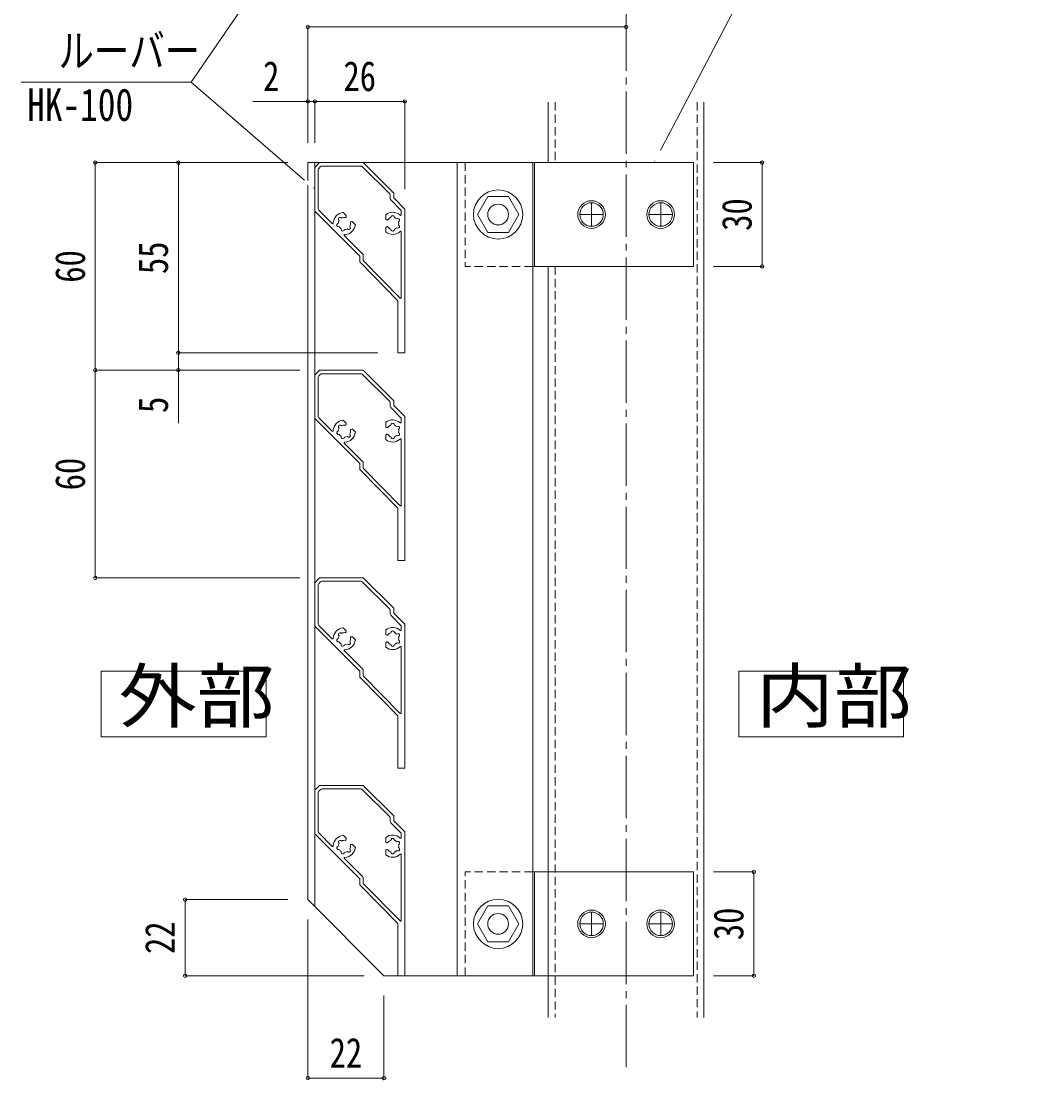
# Model space of a CAD drawing. Units: millimetres at full size; details may follow other scales. Extents: x -1603 to 1599, y -1129 to 1133.
# Drawn here: x 257 to 833, y 51 to 663 of the extents above; entities that cross this region are included whole.
import ezdxf
from ezdxf.enums import TextEntityAlignment as Align

# ---------------------------------------------------------------- set-up
doc = ezdxf.new("R2010")
doc.units = ezdxf.units.MM
doc.header["$LTSCALE"] = 4
doc.header["$PDMODE"] = 32
doc.header["$PDSIZE"] = 2
doc.linetypes.add('CHAIN2', pattern=[12, 9, -1, 1, -1])
doc.linetypes.add('DASHED1', pattern=[1.8, 1.2, -0.6])
for name, color, linetype, lineweight in [('0-0_0', 7, 'Continuous', 18), ('0-1_1手摺寸法', 3, 'Continuous', 18), ('0-3_2躯体隠れ', 6, 'DASHED1', 18), ('0-5_3中心線', 2, 'CHAIN2', 18), ('0-8_4アルミ', 6, 'Continuous', 18), ('0-9_6ﾊｯﾁﾝｸﾞ', 4, 'Continuous', 9), ('0-E_P4-12', 7, 'Continuous', 18)]:
    doc.layers.add(name, color=color, linetype=linetype, lineweight=lineweight)
doc.styles.add('ＭＳ ゴシック', font='')
doc.styles.get('ＭＳ ゴシック').set_extended_font_data('MS Gothic')

msp = doc.modelspace()

# ---------------------------------------------------------------- linework, layer by layer
at = {"layer": '0-0_0'}
for points in [[(426.893, 732.067), (355.374, 627.873), (257.115, 627.873)], [(623.178, 581.407), (685.804, 701.32), (926.972, 701.32)], [(426.893, 566.007), (355.374, 627.873), (257.115, 627.873)]]:
    msp.add_lwpolyline(points, dxfattribs=at)
at = {"layer": '0-1_1手摺寸法'}
for p, q in [((422.893, 592.907), (422.893, 659.797)), ((422.893, 659.797), (606.893, 659.797)), ((602.293, 659.797), (427.493, 659.797)), ((391.052, 616.78), (422.893, 616.78)), ((418.293, 616.78), (413.693, 616.78)), ((422.893, 592.907), (422.893, 616.78)), ((426.893, 616.78), (422.893, 616.78)), ((426.893, 592.907), (426.893, 616.78)), ((426.893, 616.78), (478.893, 616.78)), ((426.893, 592.907), (426.893, 616.78)), ((474.293, 616.78), (431.493, 616.78)), ((431.493, 616.78), (436.093, 616.78)), ((478.893, 566.078), (478.893, 616.78)), ((411.393, 581.407), (299.96, 581.407)), ((299.96, 461.407), (299.96, 581.407)), ((411.393, 581.407), (348.005, 581.407)), ((348.005, 471.407), (348.005, 581.407)), ((657.393, 581.407), (685.477, 581.407)), ((685.477, 521.407), (685.477, 581.407)), ((299.96, 576.807), (299.96, 466.007)), ((348.005, 576.807), (348.005, 476.007)), ((685.477, 576.807), (685.477, 526.007)), ((657.393, 521.407), (685.477, 521.407)), ((348.005, 476.007), (348.005, 480.607)), ((463.393, 471.407), (348.005, 471.407)), ((463.393, 471.407), (348.005, 471.407)), ((348.005, 471.407), (348.005, 461.407)), ((418.193, 461.407), (299.96, 461.407)), ((418.193, 461.407), (299.96, 461.407)), ((299.96, 341.407), (299.96, 461.407)), ((418.193, 461.407), (348.005, 461.407)), ((348.005, 430.732), (348.005, 461.407)), ((299.96, 456.807), (299.96, 346.007)), ((348.005, 456.807), (348.005, 452.207)), ((418.193, 341.407), (299.96, 341.407)), ((657.393, 171.407), (680.701, 171.407)), ((680.701, 111.407), (680.701, 171.407)), ((680.701, 166.807), (680.701, 116.007)), ((411.393, 155.407), (351.951, 155.407)), ((351.951, 111.407), (351.951, 155.407)), ((351.951, 150.807), (351.951, 116.007)), ((422.893, 143.907), (422.893, 52.254)), ((455.393, 111.407), (351.951, 111.407)), ((657.393, 111.407), (680.701, 111.407)), ((466.893, 99.907), (466.893, 52.254)), ((422.893, 52.254), (466.893, 52.254)), ((462.293, 52.254), (427.493, 52.254))]:
    msp.add_line(p, q, dxfattribs=at)
for points in [[(426.893, 616.78), (422.893, 616.78), (426.893, 616.78)], [(348.005, 471.407), (348.005, 461.407), (348.005, 471.407)]]:
    msp.add_lwpolyline(points, dxfattribs=at)
for p in [(422.893, 659.797), (606.893, 659.797), (422.893, 616.78), (426.893, 616.78), (478.893, 616.78), (299.96, 581.407), (348.005, 581.407), (685.477, 581.407), (685.477, 521.407), (348.005, 471.407), (299.96, 461.407), (348.005, 461.407), (299.96, 341.407), (680.701, 171.407), (351.951, 155.407), (351.951, 111.407), (680.701, 111.407), (422.893, 52.254), (466.893, 52.254)]:
    msp.add_point(p, dxfattribs=at)
at = {"layer": '0-3_2躯体隠れ'}
for p, q in [((565.893, 616.367), (565.893, 581.407)), ((647.893, 616.367), (647.893, 87.288)), ((565.893, 521.407), (565.893, 87.288))]:
    msp.add_line(p, q, dxfattribs=at)
at = {"layer": '0-5_3中心線'}
msp.add_line((606.893, 58.524), (606.893, 867.347), dxfattribs=at)
at = {"layer": '0-8_4アルミ'}
for p, q in [((561.893, 616.367), (561.893, 581.407)), ((651.893, 616.367), (651.893, 87.288)), ((422.893, 155.407), (422.893, 581.407)), ((552.893, 581.407), (422.893, 581.407)), ((426.893, 151.407), (426.893, 581.407)), ((426.893, 578.607), (429.693, 581.407)), ((429.693, 581.407), (454.893, 581.407)), ((454.893, 581.407), (472.493, 563.807)), ((509.143, 111.407), (509.143, 581.407)), ((552.893, 111.407), (552.893, 581.407)), ((552.893, 581.407), (645.893, 581.407)), ((553.893, 581.407), (553.893, 521.407)), ((645.893, 581.407), (645.893, 521.407)), ((426.893, 578.607), (426.893, 553.407)), ((428.893, 577.364), (428.893, 554.65)), ((428.893, 577.364), (428.893, 554.65)), ((429.186, 578.071), (430.228, 579.114)), ((430.228, 579.114), (429.186, 578.071)), ((430.935, 579.407), (453.65, 579.407)), ((453.65, 579.407), (430.935, 579.407)), ((470.493, 562.564), (470.493, 560.564)), ((470.493, 560.564), (470.493, 562.564)), ((470.786, 559.857), (476.893, 553.75)), ((476.893, 553.75), (470.786, 559.857)), ((452.893, 527.407), (426.893, 553.407)), ((429.186, 553.942), (436.92, 546.208)), ((436.92, 546.208), (429.186, 553.942)), ((443.281, 552.575), (445.017, 550.838)), ((467.893, 551.303), (467.893, 548.847)), ((476.893, 553.75), (476.893, 552.593)), ((476.893, 551.315), (476.893, 553.75)), ((478.893, 554.578), (478.893, 471.407)), ((436.92, 546.208), (436.94, 546.228)), ((444.989, 549.961), (445.121, 550.452)), ((447.732, 547.218), (448.224, 547.349)), ((450.346, 545.51), (448.61, 547.246)), ((448.671, 547.167), (448.68, 547.176)), ((467.893, 548.896), (467.896, 548.9)), ((468.533, 548.246), (468.093, 548.501)), ((443.991, 539.137), (454.6, 528.528)), ((467.893, 541.311), (467.893, 543.766)), ((468.533, 544.367), (468.093, 544.113)), ((476.893, 541.299), (476.893, 503.397)), ((452.893, 527.407), (452.893, 523.966)), ((454.893, 527.821), (454.893, 525.177)), ((454.893, 527.821), (454.893, 525.177)), ((452.893, 523.966), (474.893, 501.608)), ((455.079, 524.596), (476.255, 503.075)), ((552.893, 521.407), (645.893, 521.407)), ((561.893, 521.407), (561.893, 87.288)), ((474.893, 501.608), (474.893, 471.407)), ((474.893, 471.407), (478.893, 471.407)), ((478.791, 471.407), (478.893, 471.508)), ((426.893, 458.607), (429.693, 461.407)), ((429.186, 458.071), (430.228, 459.114)), ((430.228, 459.114), (429.186, 458.071)), ((429.693, 461.407), (454.893, 461.407)), ((430.935, 459.407), (453.65, 459.407)), ((453.65, 459.407), (430.935, 459.407)), ((454.893, 461.407), (472.493, 443.807)), ((426.893, 458.607), (426.893, 433.407)), ((428.893, 457.364), (428.893, 434.65)), ((428.893, 457.364), (428.893, 434.65)), ((470.493, 442.564), (470.493, 440.564)), ((470.493, 440.564), (470.493, 442.564)), ((470.786, 439.857), (476.893, 433.75)), ((476.893, 433.75), (470.786, 439.857)), ((478.893, 434.578), (478.893, 351.407)), ((452.893, 407.407), (426.893, 433.407)), ((429.186, 433.942), (436.92, 426.208)), ((436.92, 426.208), (429.186, 433.942)), ((443.281, 432.575), (445.017, 430.838)), ((444.989, 429.961), (445.121, 430.452)), ((467.893, 431.303), (467.893, 428.847)), ((467.893, 428.896), (467.896, 428.9)), ((468.533, 428.246), (468.093, 428.501)), ((476.893, 433.75), (476.893, 432.593)), ((476.893, 431.315), (476.893, 433.75)), ((436.92, 426.208), (436.94, 426.228)), ((447.732, 427.218), (448.224, 427.349)), ((450.346, 425.51), (448.61, 427.246)), ((448.671, 427.167), (448.68, 427.176)), ((467.893, 421.311), (467.893, 423.766)), ((468.533, 424.367), (468.093, 424.113)), ((443.991, 419.137), (454.6, 408.528)), ((476.893, 421.299), (476.893, 383.397)), ((452.893, 407.407), (452.893, 403.966)), ((452.893, 403.966), (474.893, 381.608)), ((454.893, 407.821), (454.893, 405.177)), ((454.893, 407.821), (454.893, 405.177)), ((455.079, 404.596), (476.255, 383.075)), ((474.893, 381.608), (474.893, 351.407)), ((474.893, 351.407), (478.893, 351.407)), ((478.791, 351.407), (478.893, 351.508)), ((426.893, 338.607), (429.693, 341.407)), ((426.893, 338.607), (426.893, 313.407)), ((428.893, 337.364), (428.893, 314.65)), ((428.893, 337.364), (428.893, 314.65)), ((429.186, 338.071), (430.228, 339.114)), ((430.228, 339.114), (429.186, 338.071)), ((429.693, 341.407), (454.893, 341.407)), ((430.935, 339.407), (453.65, 339.407)), ((453.65, 339.407), (430.935, 339.407)), ((454.893, 341.407), (472.493, 323.807)), ((470.493, 322.564), (470.493, 320.564)), ((470.493, 320.564), (470.493, 322.564)), ((470.786, 319.857), (476.893, 313.75)), ((476.893, 313.75), (470.786, 319.857)), ((452.893, 287.407), (426.893, 313.407)), ((429.186, 313.942), (436.92, 306.208)), ((436.92, 306.208), (429.186, 313.942)), ((443.281, 312.575), (445.017, 310.838)), ((476.893, 313.75), (476.893, 312.593)), ((476.893, 311.315), (476.893, 313.75)), ((478.893, 314.578), (478.893, 231.407)), ((436.92, 306.208), (436.94, 306.228)), ((444.989, 309.961), (445.121, 310.452)), ((447.732, 307.218), (448.224, 307.349)), ((450.346, 305.51), (448.61, 307.246)), ((448.671, 307.167), (448.68, 307.176)), ((467.893, 311.303), (467.893, 308.847)), ((467.893, 308.896), (467.896, 308.9)), ((468.533, 308.246), (468.093, 308.501)), ((467.893, 301.311), (467.893, 303.766)), ((468.533, 304.367), (468.093, 304.113)), ((476.893, 301.299), (476.893, 263.397)), ((443.991, 299.137), (454.6, 288.528)), ((454.893, 287.821), (454.893, 285.177)), ((454.893, 287.821), (454.893, 285.177)), ((452.893, 287.407), (452.893, 283.966)), ((452.893, 283.966), (474.893, 261.608)), ((455.079, 284.596), (476.255, 263.075)), ((474.893, 261.608), (474.893, 231.407)), ((474.893, 231.407), (478.893, 231.407)), ((478.791, 231.407), (478.893, 231.508)), ((426.893, 218.607), (429.693, 221.407)), ((429.693, 221.407), (454.893, 221.407)), ((454.893, 221.407), (472.493, 203.807)), ((426.893, 218.607), (426.893, 193.407)), ((428.893, 217.364), (428.893, 194.65)), ((428.893, 217.364), (428.893, 194.65)), ((429.186, 218.071), (430.228, 219.114)), ((430.228, 219.114), (429.186, 218.071)), ((430.935, 219.407), (453.65, 219.407)), ((453.65, 219.407), (430.935, 219.407)), ((470.493, 202.564), (470.493, 200.564)), ((470.493, 200.564), (470.493, 202.564)), ((470.786, 199.857), (476.893, 193.75)), ((476.893, 193.75), (470.786, 199.857)), ((452.893, 167.407), (426.893, 193.407)), ((429.186, 193.942), (436.92, 186.208)), ((436.92, 186.208), (429.186, 193.942)), ((443.281, 192.575), (445.017, 190.838)), ((444.989, 189.961), (445.121, 190.452)), ((467.893, 191.303), (467.893, 188.847)), ((476.893, 193.75), (476.893, 192.593)), ((476.893, 191.315), (476.893, 193.75)), ((478.893, 194.578), (478.893, 111.407)), ((436.92, 186.208), (436.94, 186.228)), ((447.732, 187.218), (448.224, 187.349)), ((450.346, 185.51), (448.61, 187.246)), ((448.671, 187.167), (448.68, 187.176)), ((467.893, 188.896), (467.896, 188.9)), ((467.893, 181.311), (467.893, 183.766)), ((468.533, 188.246), (468.093, 188.501)), ((468.533, 184.367), (468.093, 184.113)), ((443.991, 179.137), (454.6, 168.528)), ((476.893, 181.299), (476.893, 143.397)), ((552.893, 171.407), (645.893, 171.407)), ((553.893, 111.407), (553.893, 171.407)), ((645.893, 111.407), (645.893, 171.407)), ((452.893, 167.407), (452.893, 163.966)), ((454.893, 167.821), (454.893, 165.177)), ((454.893, 167.821), (454.893, 165.177)), ((452.893, 163.966), (474.893, 141.608)), ((455.079, 164.596), (476.255, 143.075)), ((422.893, 155.407), (466.893, 111.407)), ((474.893, 141.608), (474.893, 111.407)), ((552.893, 111.407), (466.893, 111.407)), ((474.893, 111.407), (478.893, 111.407)), ((478.791, 111.407), (478.893, 111.508)), ((552.893, 111.407), (645.893, 111.407))]:
    msp.add_line(p, q, dxfattribs=at)
at = {"layer": '0-8_4アルミ', "linetype": 'DASHED1'}
for p, q in [((513.893, 581.407), (513.893, 521.407)), ((552.893, 521.407), (513.893, 521.407)), ((513.893, 111.407), (513.893, 171.407)), ((552.893, 171.407), (513.893, 171.407))]:
    msp.add_line(p, q, dxfattribs=at)
at = {"layer": '0-8_4アルミ'}
for points in [[(454.357, 579.114), (470.2, 563.271), (454.357, 579.114)], [(472.493, 563.807), (472.493, 560.978), (478.893, 554.578)], [(454.357, 459.114), (470.2, 443.271), (454.357, 459.114)], [(472.493, 443.807), (472.493, 440.978), (478.893, 434.578)], [(454.357, 339.114), (470.2, 323.271), (454.357, 339.114)], [(472.493, 323.807), (472.493, 320.978), (478.893, 314.578)], [(454.357, 219.114), (470.2, 203.271), (454.357, 219.114)], [(472.493, 203.807), (472.493, 200.978), (478.893, 194.578)]]:
    msp.add_lwpolyline(points, dxfattribs=at)
for centre, radius, start, end in [((429.893, 577.364), 1, 135, 180), ((429.893, 577.364), 1, 135, 180), ((430.935, 578.407), 1, 90, 135), ((430.935, 578.407), 1, 90, 135), ((453.65, 578.407), 1, 45, 90), ((453.65, 578.407), 1, 45, 90), ((469.493, 562.564), 1, 0, 45), ((469.493, 562.564), 1, 0, 45), ((471.493, 560.564), 1, 180, 225), ((471.493, 560.564), 1, 180, 225), ((429.893, 554.65), 1, 180, 225), ((429.893, 554.65), 1, 180, 225), ((443.985, 546.214), 6.4, 96.318, 177.568), ((444.734, 550.556), 0.4, 345, 45), ((471.893, 546.307), 6.4, 47.432, 128.682), ((471.893, 549.807), 1, 351.787, 188.213), ((476.493, 551.315), 0.4, 227.432, 0), ((437.191, 546.502), 0.4, 225, 357.568), ((440.604, 545.308), 1, 96.787, 293.213), ((443.985, 546.214), 3.5, 151.426, 178.574), ((441.51, 548.688), 1, 36.787, 233.213), ((443.985, 546.214), 3.5, 80.887, 118.574), ((443.985, 546.214), 6.4, 272.432, 353.682), ((444.603, 550.064), 0.4, 260.887, 345), ((443.985, 546.214), 3.5, 331.426, 9.113), ((447.836, 546.831), 0.4, 105, 189.113), ((448.327, 546.963), 0.4, 45, 105), ((468.293, 548.847), 0.4, 180, 240), ((468.733, 548.593), 0.4, 240, 324.113), ((471.893, 546.307), 3.5, 106.426, 144.113), ((471.893, 546.307), 3.5, 46.426, 73.574), ((474.924, 548.057), 1, 291.787, 128.213), ((474.924, 544.557), 1, 231.787, 68.213), ((471.893, 546.307), 3.5, 346.426, 13.574), ((443.985, 546.214), 3.5, 211.426, 238.574), ((443.079, 542.833), 1, 156.787, 353.213), ((444.274, 539.42), 0.4, 92.432, 225), ((443.985, 546.214), 3.5, 271.426, 298.574), ((446.46, 543.739), 1, 216.787, 53.213), ((468.293, 543.766), 0.4, 120, 180), ((471.893, 546.307), 6.4, 231.318, 312.568), ((468.733, 544.021), 0.4, 35.887, 120), ((471.893, 546.307), 3.5, 215.887, 253.574), ((471.893, 542.807), 1, 171.787, 8.213), ((471.893, 546.307), 3.5, 286.426, 313.574), ((476.493, 541.299), 0.4, 0, 132.568), ((453.893, 527.821), 1, 0, 45), ((453.893, 527.821), 1, 0, 45), ((455.893, 525.177), 1, 180, 215.538), ((476.493, 503.397), 0.4, 215.538, 0), ((430.935, 458.407), 1, 90, 135), ((430.935, 458.407), 1, 90, 135), ((453.65, 458.407), 1, 45, 90), ((453.65, 458.407), 1, 45, 90), ((429.893, 457.364), 1, 135, 180), ((429.893, 457.364), 1, 135, 180), ((469.493, 442.564), 1, 0, 45), ((469.493, 442.564), 1, 0, 45), ((429.893, 434.65), 1, 180, 225), ((429.893, 434.65), 1, 180, 225), ((471.493, 440.564), 1, 180, 225), ((471.493, 440.564), 1, 180, 225), ((443.985, 426.214), 6.4, 96.318, 177.568), ((441.51, 428.688), 1, 36.787, 233.213), ((443.985, 426.214), 3.5, 80.887, 118.574), ((444.603, 430.064), 0.4, 260.887, 345), ((444.734, 430.556), 0.4, 345, 45), ((471.893, 426.307), 6.4, 47.432, 128.682), ((468.293, 428.847), 0.4, 180, 240), ((468.733, 428.593), 0.4, 240, 324.113), ((471.893, 426.307), 3.5, 106.426, 144.113), ((471.893, 429.807), 1, 351.787, 188.213), ((471.893, 426.307), 3.5, 46.426, 73.574), ((474.924, 428.057), 1, 291.787, 128.213), ((476.493, 431.315), 0.4, 227.432, 0), ((437.191, 426.502), 0.4, 225, 357.568), ((440.604, 425.308), 1, 96.787, 293.213), ((443.985, 426.214), 3.5, 151.426, 178.574), ((443.985, 426.214), 3.5, 211.426, 238.574), ((443.079, 422.833), 1, 156.787, 353.213), ((443.985, 426.214), 3.5, 271.426, 298.574), ((443.985, 426.214), 6.4, 272.432, 353.682), ((446.46, 423.739), 1, 216.787, 53.213), ((443.985, 426.214), 3.5, 331.426, 9.113), ((447.836, 426.831), 0.4, 105, 189.113), ((448.327, 426.963), 0.4, 45, 105), ((468.293, 423.766), 0.4, 120, 180), ((468.733, 424.021), 0.4, 35.887, 120), ((471.893, 426.307), 3.5, 215.887, 253.574), ((471.893, 422.807), 1, 171.787, 8.213), ((471.893, 426.307), 3.5, 286.426, 313.574), ((474.924, 424.557), 1, 231.787, 68.213), ((471.893, 426.307), 3.5, 346.426, 13.574), ((444.274, 419.42), 0.4, 92.432, 225), ((471.893, 426.307), 6.4, 231.318, 312.568), ((476.493, 421.299), 0.4, 0, 132.568), ((453.893, 407.821), 1, 0, 45), ((453.893, 407.821), 1, 0, 45), ((455.893, 405.177), 1, 180, 215.538), ((476.493, 383.397), 0.4, 215.538, 0), ((429.893, 337.364), 1, 135, 180), ((429.893, 337.364), 1, 135, 180), ((430.935, 338.407), 1, 90, 135), ((430.935, 338.407), 1, 90, 135), ((453.65, 338.407), 1, 45, 90), ((453.65, 338.407), 1, 45, 90), ((469.493, 322.564), 1, 0, 45), ((469.493, 322.564), 1, 0, 45), ((471.493, 320.564), 1, 180, 225), ((471.493, 320.564), 1, 180, 225), ((429.893, 314.65), 1, 180, 225), ((429.893, 314.65), 1, 180, 225), ((443.985, 306.214), 6.4, 96.318, 177.568), ((471.893, 306.307), 6.4, 47.432, 128.682), ((437.191, 306.502), 0.4, 225, 357.568), ((440.604, 305.308), 1, 96.787, 293.213), ((443.985, 306.214), 3.5, 151.426, 178.574), ((441.51, 308.688), 1, 36.787, 233.213), ((443.985, 306.214), 3.5, 80.887, 118.574), ((444.603, 310.064), 0.4, 260.887, 345), ((444.734, 310.556), 0.4, 345, 45), ((443.985, 306.214), 3.5, 331.426, 9.113), ((447.836, 306.831), 0.4, 105, 189.113), ((448.327, 306.963), 0.4, 45, 105), ((468.293, 308.847), 0.4, 180, 240), ((468.733, 308.593), 0.4, 240, 324.113), ((471.893, 306.307), 3.5, 106.426, 144.113), ((471.893, 309.807), 1, 351.787, 188.213), ((471.893, 306.307), 3.5, 46.426, 73.574), ((474.924, 308.057), 1, 291.787, 128.213), ((471.893, 306.307), 3.5, 346.426, 13.574), ((476.493, 311.315), 0.4, 227.432, 0), ((443.985, 306.214), 3.5, 211.426, 238.574), ((443.079, 302.833), 1, 156.787, 353.213), ((443.985, 306.214), 3.5, 271.426, 298.574), ((443.985, 306.214), 6.4, 272.432, 353.682), ((446.46, 303.739), 1, 216.787, 53.213), ((468.293, 303.766), 0.4, 120, 180), ((471.893, 306.307), 6.4, 231.318, 312.568), ((468.733, 304.021), 0.4, 35.887, 120), ((471.893, 306.307), 3.5, 215.887, 253.574), ((471.893, 302.807), 1, 171.787, 8.213), ((471.893, 306.307), 3.5, 286.426, 313.574), ((474.924, 304.557), 1, 231.787, 68.213), ((476.493, 301.299), 0.4, 0, 132.568), ((444.274, 299.42), 0.4, 92.432, 225), ((453.893, 287.821), 1, 0, 45), ((453.893, 287.821), 1, 0, 45), ((455.893, 285.177), 1, 180, 215.538), ((476.493, 263.397), 0.4, 215.538, 0), ((429.893, 217.364), 1, 135, 180), ((429.893, 217.364), 1, 135, 180), ((430.935, 218.407), 1, 90, 135), ((430.935, 218.407), 1, 90, 135), ((453.65, 218.407), 1, 45, 90), ((453.65, 218.407), 1, 45, 90), ((469.493, 202.564), 1, 0, 45), ((469.493, 202.564), 1, 0, 45), ((471.493, 200.564), 1, 180, 225), ((471.493, 200.564), 1, 180, 225), ((429.893, 194.65), 1, 180, 225), ((429.893, 194.65), 1, 180, 225), ((443.985, 186.214), 6.4, 96.318, 177.568), ((443.985, 186.214), 3.5, 80.887, 118.574), ((444.603, 190.064), 0.4, 260.887, 345), ((444.734, 190.556), 0.4, 345, 45), ((471.893, 186.307), 6.4, 47.432, 128.682), ((471.893, 189.807), 1, 351.787, 188.213), ((476.493, 191.315), 0.4, 227.432, 0), ((437.191, 186.502), 0.4, 225, 357.568), ((440.604, 185.308), 1, 96.787, 293.213), ((443.985, 186.214), 3.5, 151.426, 178.574), ((441.51, 188.688), 1, 36.787, 233.213), ((443.985, 186.214), 3.5, 211.426, 238.574), ((443.985, 186.214), 6.4, 272.432, 353.682), ((446.46, 183.739), 1, 216.787, 53.213), ((443.985, 186.214), 3.5, 331.426, 9.113), ((447.836, 186.831), 0.4, 105, 189.113), ((448.327, 186.963), 0.4, 45, 105), ((468.293, 188.847), 0.4, 180, 240), ((468.293, 183.766), 0.4, 120, 180), ((468.733, 188.593), 0.4, 240, 324.113), ((468.733, 184.021), 0.4, 35.887, 120), ((471.893, 186.307), 3.5, 106.426, 144.113), ((471.893, 186.307), 3.5, 215.887, 253.574), ((471.893, 186.307), 3.5, 46.426, 73.574), ((471.893, 186.307), 3.5, 286.426, 313.574), ((474.924, 188.057), 1, 291.787, 128.213), ((474.924, 184.557), 1, 231.787, 68.213), ((471.893, 186.307), 3.5, 346.426, 13.574), ((443.079, 182.833), 1, 156.787, 353.213), ((444.274, 179.42), 0.4, 92.432, 225), ((443.985, 186.214), 3.5, 271.426, 298.574), ((471.893, 186.307), 6.4, 231.318, 312.568), ((471.893, 182.807), 1, 171.787, 8.213), ((476.493, 181.299), 0.4, 0, 132.568), ((453.893, 167.821), 1, 0, 45), ((453.893, 167.821), 1, 0, 45), ((455.893, 165.177), 1, 180, 215.538), ((476.493, 143.397), 0.4, 215.538, 0)]:
    msp.add_arc(centre, radius, start, end, dxfattribs=at)
at = {"layer": '0-9_6ﾊｯﾁﾝｸﾞ'}
for p, q in [((586.893, 558.207), (586.893, 544.607)), ((626.893, 558.207), (626.893, 544.607)), ((593.693, 551.407), (580.093, 551.407)), ((633.693, 551.407), (620.093, 551.407)), ((586.893, 134.607), (586.893, 148.207)), ((626.893, 134.607), (626.893, 148.207)), ((593.693, 141.407), (580.093, 141.407)), ((633.693, 141.407), (620.093, 141.407))]:
    msp.add_line(p, q, dxfattribs=at)
for points in [[(520.893, 551.407), (526.893, 561.799), (538.893, 561.799), (544.893, 551.407), (538.893, 541.014), (526.893, 541.014)], [(520.893, 141.407), (526.893, 131.014), (538.893, 131.014), (544.893, 141.407), (538.893, 151.799), (526.893, 151.799)]]:
    msp.add_lwpolyline(points, close=True, dxfattribs=at)
for centre, radius in [((532.893, 551.407), 14.25), ((532.893, 551.407), 6), ((586.893, 551.407), 8), ((586.893, 551.407), 6.8), ((626.893, 551.407), 8), ((626.893, 551.407), 6.8), ((532.893, 141.407), 14.25), ((532.893, 141.407), 6), ((586.893, 141.407), 8), ((586.893, 141.407), 6.8), ((626.893, 141.407), 8), ((626.893, 141.407), 6.8)]:
    msp.add_circle(centre, radius, dxfattribs=at)
at = {"layer": '0-E_P4-12'}
for points in [[(303.426, 249.542), (398.752, 249.542), (398.752, 287.553), (303.426, 287.553)], [(671.964, 249.542), (767.29, 249.542), (767.29, 287.553), (671.964, 287.553)]]:
    msp.add_lwpolyline(points, close=True, dxfattribs=at)

# ---------------------------------------------------------------- texts
at = {"layer": '0-0_0', "style": 'ＭＳ ゴシック', "width": 0.8}
for s, p in [('ルーバー', (278.67, 631.016)), ('HK-100', (260.582, 599.895))]:
    msp.add_text(s, height=18.77, dxfattribs=at).set_placement(p, align=Align.BOTTOM_LEFT)
at = {"layer": '0-1_1手摺寸法', "color": 7, "style": 'ＭＳ ゴシック', "width": 0.8}
for s, p in [('2', (396.998, 617.598)), ('26', (443.472, 617.598)), ('22', (435.472, 53.072))]:
    msp.add_text(s, height=17.27, dxfattribs=at).set_placement(p, align=Align.BOTTOM_LEFT)
for s, p in [('30', (684.658, 541.986)), ('55', (347.186, 516.986)), ('60', (299.141, 511.986)), ('5', (347.186, 436.678)), ('60', (299.141, 391.986)), ('30', (679.882, 131.986)), ('22', (351.132, 123.986))]:
    msp.add_text(s, height=17.27, rotation=90, dxfattribs=at).set_placement(p, align=Align.BOTTOM_LEFT)
at = {"layer": '0-E_P4-12', "style": 'ＭＳ ゴシック', "width": 1.1}
for s, p in [('外部', (313.485, 249.079)), ('内部', (682.024, 249.079))]:
    msp.add_text(s, height=30.03, dxfattribs=at).set_placement(p, align=Align.BOTTOM_LEFT)

# ---------------------------------------------------------------- next in the draw order: wipeouts: each hides what was drawn before it
for points in [[(625.594, 589.033), (628.056, 587.747), (623.178, 581.407), (623.178, 581.407)], [(420.025, 570.11), (421.843, 572.212), (426.893, 566.007), (426.893, 566.007)]]:
    msp.add_wipeout(points)

doc.saveas('drawing.dxf')
